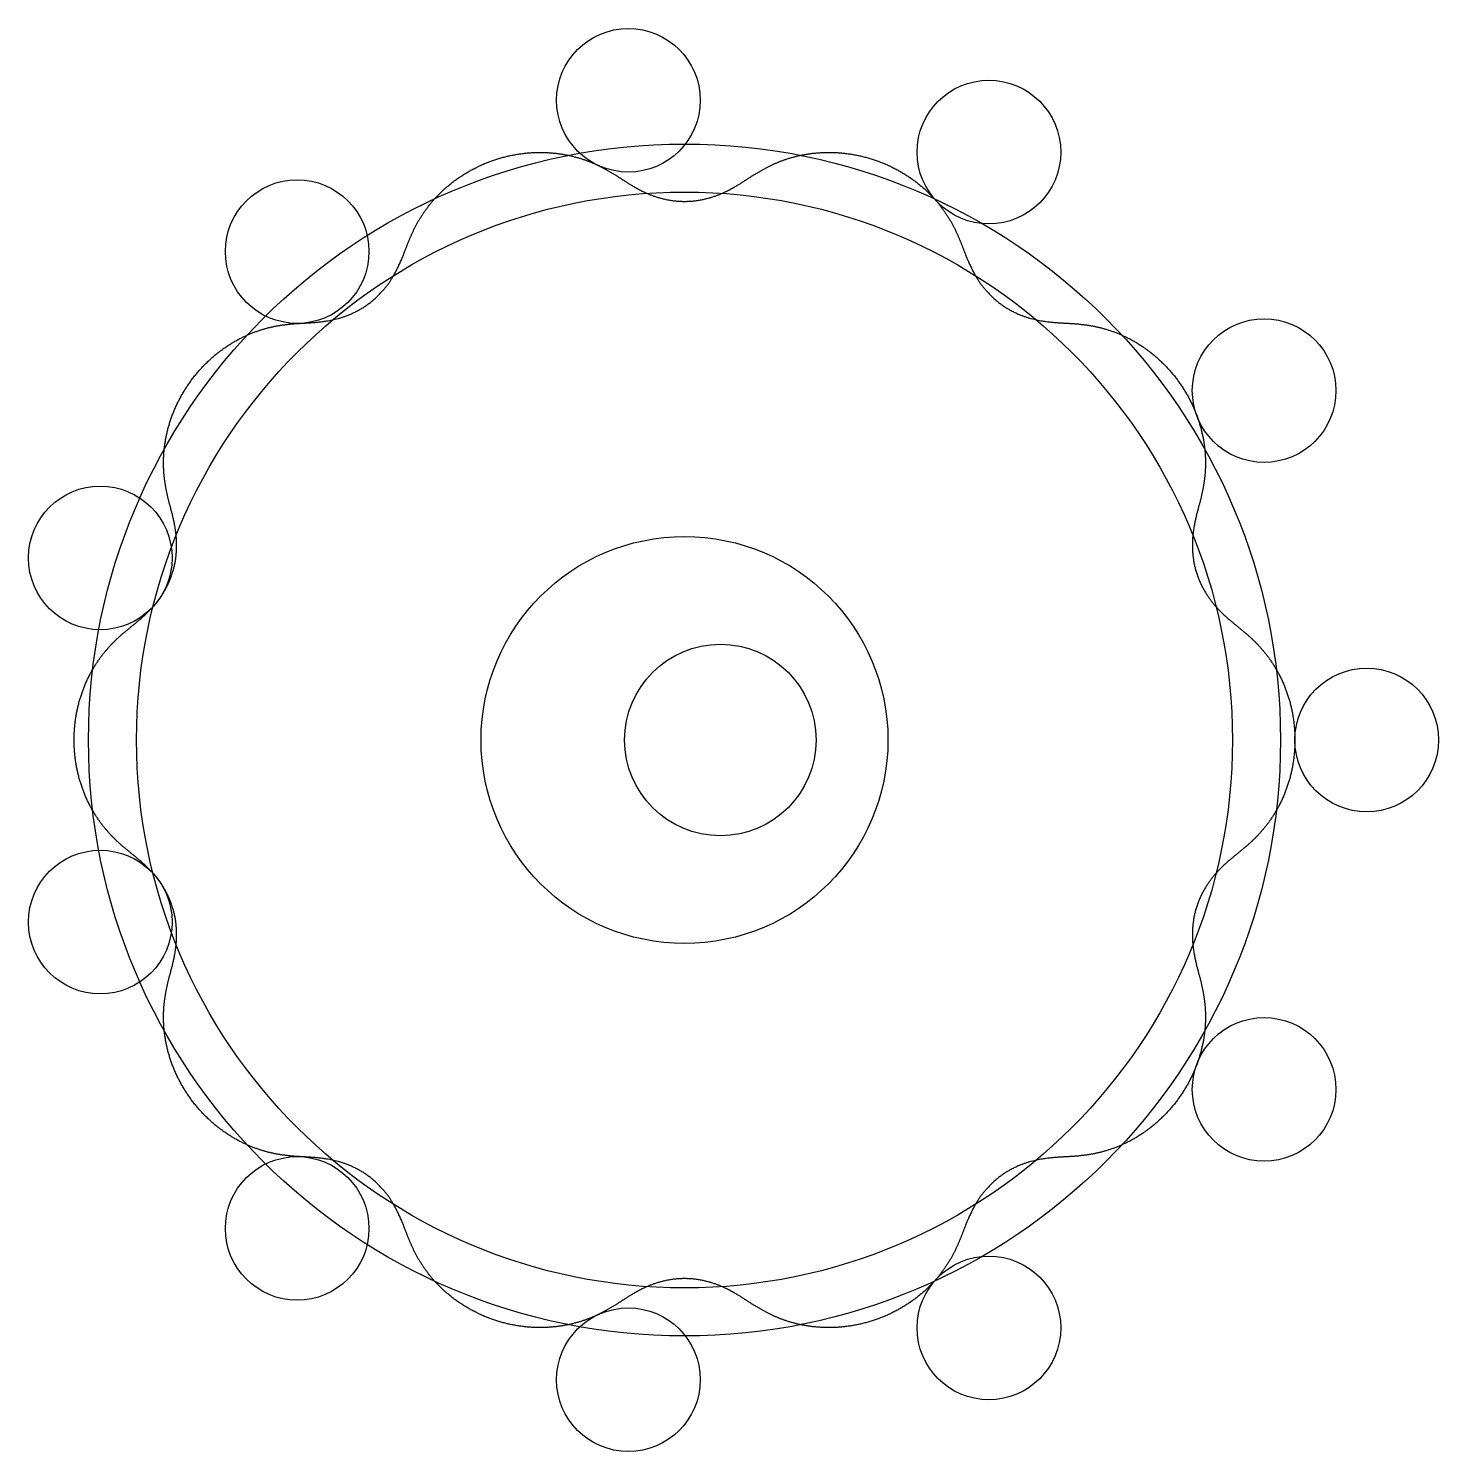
# Model space of a CAD drawing. Extents: x -28.9 to 30, y -29.7 to 29.7.
import ezdxf

# ---------------------------------------------------------------- set-up
doc = ezdxf.new("R2010")
doc.units = 0
for name, color, linetype in [('cam', 7, 'Continuous'), ('pressure', 7, 'Continuous'), ('roller', 7, 'Continuous')]:
    doc.layers.add(name, color=color, linetype=linetype)

msp = doc.modelspace()

# ---------------------------------------------------------------- linework, layer by layer
at = {"layer": 'cam'}
msp.add_circle((-1.5, 0), 8.5, dxfattribs=at)
msp.add_open_spline([(24, 0), (23.999, 0.091), (23.997, 0.183), (23.994, 0.274), (23.989, 0.365), (23.983, 0.456), (23.975, 0.547), (23.966, 0.638), (23.956, 0.728), (23.945, 0.818), (23.932, 0.907), (23.918, 0.996), (23.902, 1.084), (23.886, 1.172), (23.868, 1.26), (23.848, 1.346), (23.828, 1.432), (23.807, 1.517), (23.784, 1.602), (23.76, 1.686), (23.735, 1.769), (23.709, 1.851), (23.682, 1.932), (23.654, 2.012), (23.626, 2.091), (23.596, 2.17), (23.565, 2.247), (23.533, 2.323), (23.501, 2.399), (23.468, 2.473), (23.433, 2.546), (23.399, 2.618), (23.363, 2.689), (23.327, 2.758), (23.29, 2.827), (23.253, 2.894), (23.215, 2.96), (23.177, 3.025), (23.138, 3.089), (23.099, 3.151), (23.059, 3.212), (23.019, 3.272), (22.979, 3.331), (22.939, 3.389), (22.898, 3.445), (22.857, 3.501), (22.816, 3.555), (22.774, 3.608), (22.733, 3.66), (22.691, 3.71), (22.649, 3.76), (22.608, 3.808), (22.566, 3.856), (22.524, 3.902), (22.482, 3.947), (22.44, 3.992), (22.398, 4.035), (22.357, 4.078), (22.315, 4.119), (22.273, 4.16), (22.231, 4.2), (22.189, 4.24), (22.147, 4.279), (22.105, 4.317), (22.063, 4.355), (22.021, 4.392), (21.979, 4.429), (21.936, 4.466), (21.893, 4.502), (21.85, 4.539), (21.806, 4.575), (21.762, 4.612), (21.717, 4.649), (21.672, 4.686), (21.625, 4.724), (21.578, 4.763), (21.529, 4.803), (21.479, 4.844), (21.428, 4.886), (21.375, 4.93), (21.32, 4.976), (21.264, 5.024), (21.205, 5.075), (21.144, 5.129), (21.081, 5.186), (21.015, 5.247), (20.946, 5.313), (20.875, 5.384), (20.801, 5.461), (20.725, 5.543), (20.646, 5.633), (20.566, 5.729), (20.485, 5.834), (20.403, 5.947), (20.321, 6.068), (20.241, 6.198), (20.163, 6.336), (20.089, 6.481), (20.019, 6.633), (19.955, 6.791), (19.899, 6.953), (19.85, 7.117), (19.808, 7.282), (19.775, 7.446), (19.75, 7.607), (19.732, 7.765), (19.72, 7.917), (19.715, 8.063), (19.715, 8.202), (19.72, 8.335), (19.728, 8.46), (19.739, 8.579), (19.752, 8.691), (19.766, 8.796), (19.782, 8.895), (19.799, 8.989), (19.816, 9.077), (19.834, 9.161), (19.852, 9.24), (19.869, 9.316), (19.887, 9.388), (19.904, 9.457), (19.921, 9.524), (19.938, 9.588), (19.954, 9.651), (19.97, 9.711), (19.985, 9.771), (20.001, 9.829), (20.016, 9.886), (20.03, 9.942), (20.044, 9.998), (20.058, 10.053), (20.072, 10.108), (20.085, 10.163), (20.098, 10.217), (20.111, 10.272), (20.123, 10.327), (20.135, 10.382), (20.146, 10.438), (20.157, 10.494), (20.168, 10.551), (20.178, 10.608), (20.188, 10.665), (20.197, 10.724), (20.206, 10.783), (20.214, 10.842), (20.222, 10.903), (20.229, 10.964), (20.236, 11.026), (20.242, 11.089), (20.247, 11.153), (20.252, 11.218), (20.256, 11.283), (20.259, 11.349), (20.261, 11.416), (20.263, 11.484), (20.263, 11.553), (20.263, 11.623), (20.262, 11.693), (20.26, 11.765), (20.257, 11.837), (20.253, 11.91), (20.248, 11.983), (20.242, 12.058), (20.235, 12.133), (20.227, 12.208), (20.217, 12.285), (20.207, 12.362), (20.195, 12.439), (20.182, 12.517), (20.168, 12.596), (20.153, 12.675), (20.136, 12.755), (20.118, 12.835), (20.099, 12.915), (20.078, 12.996), (20.056, 13.076), (20.033, 13.158), (20.009, 13.239), (19.983, 13.321), (19.955, 13.402), (19.927, 13.484), (19.897, 13.566), (19.865, 13.647), (19.833, 13.729), (19.799, 13.81), (19.763, 13.892), (19.726, 13.973), (19.688, 14.054), (19.649, 14.134), (19.608, 14.215), (19.566, 14.294), (19.522, 14.374), (19.478, 14.453), (19.432, 14.531), (19.384, 14.609), (19.336, 14.686), (19.286, 14.763), (19.235, 14.839), (19.183, 14.914), (19.13, 14.989), (19.076, 15.062), (19.02, 15.135), (18.964, 15.207), (18.906, 15.278), (18.848, 15.348), (18.788, 15.417), (18.728, 15.485), (18.667, 15.552), (18.605, 15.618), (18.542, 15.682), (18.478, 15.746), (18.413, 15.808), (18.348, 15.87), (18.283, 15.93), (18.216, 15.989), (18.149, 16.046), (18.082, 16.102), (18.014, 16.158), (17.945, 16.211), (17.876, 16.264), (17.807, 16.315), (17.738, 16.365), (17.668, 16.413), (17.598, 16.46), (17.528, 16.506), (17.457, 16.551), (17.387, 16.594), (17.316, 16.636), (17.246, 16.676), (17.175, 16.715), (17.105, 16.753), (17.035, 16.789), (16.964, 16.824), (16.894, 16.858), (16.825, 16.891), (16.755, 16.922), (16.686, 16.952), (16.617, 16.981), (16.549, 17.008), (16.481, 17.035), (16.413, 17.06), (16.346, 17.084), (16.279, 17.106), (16.213, 17.128), (16.147, 17.149), (16.082, 17.168), (16.018, 17.187), (15.954, 17.204), (15.89, 17.221), (15.827, 17.236), (15.765, 17.251), (15.703, 17.265), (15.642, 17.278), (15.582, 17.29), (15.522, 17.301), (15.462, 17.312), (15.404, 17.321), (15.345, 17.331), (15.287, 17.339), (15.23, 17.347), (15.173, 17.354), (15.116, 17.361), (15.06, 17.367), (15.003, 17.373), (14.947, 17.379), (14.891, 17.384), (14.835, 17.388), (14.779, 17.393), (14.723, 17.397), (14.666, 17.401), (14.609, 17.404), (14.551, 17.408), (14.492, 17.411), (14.432, 17.415), (14.371, 17.418), (14.308, 17.422), (14.244, 17.425), (14.177, 17.429), (14.109, 17.434), (14.037, 17.439), (13.963, 17.445), (13.886, 17.451), (13.805, 17.459), (13.72, 17.468), (13.63, 17.479), (13.536, 17.492), (13.437, 17.507), (13.332, 17.526), (13.222, 17.548), (13.106, 17.574), (12.984, 17.605), (12.857, 17.642), (12.724, 17.685), (12.587, 17.735), (12.446, 17.793), (12.301, 17.859), (12.156, 17.933), (12.01, 18.015), (11.866, 18.105), (11.725, 18.203), (11.589, 18.307), (11.459, 18.416), (11.335, 18.529), (11.22, 18.645), (11.113, 18.761), (11.014, 18.878), (10.924, 18.993), (10.842, 19.106), (10.768, 19.216), (10.701, 19.322), (10.64, 19.424), (10.585, 19.522), (10.535, 19.616), (10.489, 19.706), (10.448, 19.791), (10.41, 19.873), (10.375, 19.951), (10.343, 20.026), (10.312, 20.097), (10.284, 20.166), (10.257, 20.232), (10.232, 20.296), (10.207, 20.358), (10.184, 20.418), (10.161, 20.476), (10.139, 20.533), (10.117, 20.589), (10.096, 20.644), (10.075, 20.698), (10.053, 20.752), (10.032, 20.805), (10.011, 20.857), (9.989, 20.909), (9.968, 20.961), (9.946, 21.013), (9.923, 21.064), (9.9, 21.116), (9.877, 21.168), (9.853, 21.22), (9.828, 21.272), (9.803, 21.324), (9.777, 21.376), (9.75, 21.429), (9.723, 21.482), (9.694, 21.535), (9.665, 21.589), (9.635, 21.642), (9.604, 21.696), (9.571, 21.751), (9.538, 21.806), (9.504, 21.861), (9.469, 21.916), (9.432, 21.971), (9.395, 22.027), (9.356, 22.083), (9.316, 22.139), (9.275, 22.195), (9.233, 22.252), (9.189, 22.308), (9.144, 22.365), (9.098, 22.421), (9.051, 22.478), (9.002, 22.534), (8.953, 22.591), (8.901, 22.647), (8.849, 22.704), (8.795, 22.76), (8.74, 22.816), (8.684, 22.871), (8.626, 22.926), (8.567, 22.981), (8.507, 23.036), (8.445, 23.09), (8.383, 23.144), (8.319, 23.197), (8.253, 23.25), (8.187, 23.302), (8.119, 23.353), (8.05, 23.404), (7.98, 23.454), (7.909, 23.503), (7.837, 23.551), (7.763, 23.599), (7.689, 23.646), (7.613, 23.692), (7.537, 23.737), (7.459, 23.781), (7.381, 23.824), (7.302, 23.866), (7.222, 23.907), (7.14, 23.947), (7.059, 23.985), (6.976, 24.023), (6.893, 24.059), (6.809, 24.095), (6.724, 24.129), (6.639, 24.161), (6.553, 24.193), (6.467, 24.223), (6.38, 24.252), (6.293, 24.28), (6.205, 24.306), (6.117, 24.331), (6.029, 24.354), (5.941, 24.377), (5.852, 24.398), (5.763, 24.417), (5.674, 24.435), (5.585, 24.452), (5.496, 24.467), (5.407, 24.481), (5.318, 24.494), (5.23, 24.505), (5.141, 24.515), (5.053, 24.524), (4.965, 24.531), (4.877, 24.537), (4.79, 24.542), (4.703, 24.545), (4.616, 24.547), (4.53, 24.547), (4.445, 24.547), (4.36, 24.545), (4.275, 24.542), (4.191, 24.538), (4.108, 24.533), (4.026, 24.526), (3.944, 24.518), (3.864, 24.51), (3.784, 24.5), (3.705, 24.489), (3.626, 24.477), (3.549, 24.464), (3.472, 24.451), (3.397, 24.436), (3.322, 24.42), (3.249, 24.404), (3.176, 24.387), (3.105, 24.369), (3.034, 24.35), (2.965, 24.331), (2.896, 24.311), (2.829, 24.29), (2.762, 24.268), (2.697, 24.246), (2.633, 24.224), (2.57, 24.201), (2.508, 24.177), (2.447, 24.154), (2.387, 24.129), (2.328, 24.104), (2.27, 24.079), (2.213, 24.054), (2.157, 24.028), (2.102, 24.002), (2.047, 23.976), (1.994, 23.949), (1.941, 23.922), (1.89, 23.895), (1.838, 23.868), (1.788, 23.84), (1.738, 23.812), (1.689, 23.784), (1.64, 23.756), (1.591, 23.727), (1.543, 23.698), (1.495, 23.669), (1.447, 23.64), (1.399, 23.61), (1.351, 23.579), (1.302, 23.549), (1.253, 23.517), (1.204, 23.486), (1.153, 23.453), (1.102, 23.42), (1.049, 23.386), (0.994, 23.351), (0.938, 23.316), (0.88, 23.279), (0.82, 23.241), (0.756, 23.202), (0.69, 23.162), (0.62, 23.121), (0.546, 23.078), (0.467, 23.034), (0.383, 22.989), (0.294, 22.944), (0.198, 22.897), (0.096, 22.85), (-0.013, 22.803), (-0.13, 22.757), (-0.255, 22.712), (-0.388, 22.669), (-0.528, 22.628), (-0.676, 22.592), (-0.832, 22.56), (-0.993, 22.535), (-1.159, 22.516), (-1.329, 22.504), (-1.5, 22.5), (-1.671, 22.504), (-1.841, 22.516), (-2.007, 22.535), (-2.168, 22.56), (-2.324, 22.592), (-2.472, 22.628), (-2.612, 22.669), (-2.745, 22.712), (-2.87, 22.757), (-2.987, 22.803), (-3.096, 22.85), (-3.198, 22.897), (-3.294, 22.944), (-3.383, 22.989), (-3.467, 23.034), (-3.546, 23.078), (-3.62, 23.121), (-3.69, 23.162), (-3.756, 23.202), (-3.82, 23.241), (-3.88, 23.279), (-3.938, 23.316), (-3.994, 23.351), (-4.049, 23.386), (-4.102, 23.42), (-4.153, 23.453), (-4.204, 23.486), (-4.253, 23.517), (-4.302, 23.549), (-4.351, 23.579), (-4.399, 23.61), (-4.447, 23.64), (-4.495, 23.669), (-4.543, 23.698), (-4.591, 23.727), (-4.64, 23.756), (-4.689, 23.784), (-4.738, 23.812), (-4.788, 23.84), (-4.838, 23.868), (-4.89, 23.895), (-4.941, 23.922), (-4.994, 23.949), (-5.047, 23.976), (-5.102, 24.002), (-5.157, 24.028), (-5.213, 24.054), (-5.27, 24.079), (-5.328, 24.104), (-5.387, 24.129), (-5.447, 24.154), (-5.508, 24.177), (-5.57, 24.201), (-5.633, 24.224), (-5.697, 24.246), (-5.762, 24.268), (-5.829, 24.29), (-5.896, 24.311), (-5.965, 24.331), (-6.034, 24.35), (-6.105, 24.369), (-6.176, 24.387), (-6.249, 24.404), (-6.322, 24.42), (-6.397, 24.436), (-6.472, 24.451), (-6.549, 24.464), (-6.626, 24.477), (-6.705, 24.489), (-6.784, 24.5), (-6.864, 24.51), (-6.944, 24.518), (-7.026, 24.526), (-7.108, 24.533), (-7.191, 24.538), (-7.275, 24.542), (-7.36, 24.545), (-7.445, 24.547), (-7.53, 24.547), (-7.616, 24.547), (-7.703, 24.545), (-7.79, 24.542), (-7.877, 24.537), (-7.965, 24.531), (-8.053, 24.524), (-8.141, 24.515), (-8.23, 24.505), (-8.318, 24.494), (-8.407, 24.481), (-8.496, 24.467), (-8.585, 24.452), (-8.674, 24.435), (-8.763, 24.417), (-8.852, 24.398), (-8.941, 24.377), (-9.029, 24.354), (-9.117, 24.331), (-9.205, 24.306), (-9.293, 24.28), (-9.38, 24.252), (-9.467, 24.223), (-9.553, 24.193), (-9.639, 24.161), (-9.724, 24.129), (-9.809, 24.095), (-9.893, 24.059), (-9.976, 24.023), (-10.059, 23.985), (-10.14, 23.947), (-10.222, 23.907), (-10.302, 23.866), (-10.381, 23.824), (-10.459, 23.781), (-10.537, 23.737), (-10.613, 23.692), (-10.689, 23.646), (-10.763, 23.599), (-10.837, 23.551), (-10.909, 23.503), (-10.98, 23.454), (-11.05, 23.404), (-11.119, 23.353), (-11.187, 23.302), (-11.253, 23.25), (-11.319, 23.197), (-11.383, 23.144), (-11.445, 23.09), (-11.507, 23.036), (-11.567, 22.981), (-11.626, 22.926), (-11.684, 22.871), (-11.74, 22.816), (-11.795, 22.76), (-11.849, 22.704), (-11.901, 22.647), (-11.953, 22.591), (-12.002, 22.534), (-12.051, 22.478), (-12.098, 22.421), (-12.144, 22.365), (-12.189, 22.308), (-12.233, 22.252), (-12.275, 22.195), (-12.316, 22.139), (-12.356, 22.083), (-12.395, 22.027), (-12.432, 21.971), (-12.469, 21.916), (-12.504, 21.861), (-12.538, 21.806), (-12.571, 21.751), (-12.604, 21.696), (-12.635, 21.642), (-12.665, 21.589), (-12.694, 21.535), (-12.723, 21.482), (-12.75, 21.429), (-12.777, 21.376), (-12.803, 21.324), (-12.828, 21.272), (-12.853, 21.22), (-12.877, 21.168), (-12.9, 21.116), (-12.923, 21.064), (-12.946, 21.013), (-12.968, 20.961), (-12.989, 20.909), (-13.011, 20.857), (-13.032, 20.805), (-13.053, 20.752), (-13.075, 20.698), (-13.096, 20.644), (-13.117, 20.589), (-13.139, 20.533), (-13.161, 20.476), (-13.184, 20.418), (-13.207, 20.358), (-13.232, 20.296), (-13.257, 20.232), (-13.284, 20.166), (-13.312, 20.097), (-13.343, 20.026), (-13.375, 19.951), (-13.41, 19.873), (-13.448, 19.791), (-13.489, 19.706), (-13.535, 19.616), (-13.585, 19.522), (-13.64, 19.424), (-13.701, 19.322), (-13.768, 19.216), (-13.842, 19.106), (-13.924, 18.993), (-14.014, 18.878), (-14.113, 18.761), (-14.22, 18.645), (-14.335, 18.529), (-14.459, 18.416), (-14.589, 18.307), (-14.725, 18.203), (-14.866, 18.105), (-15.01, 18.015), (-15.156, 17.933), (-15.301, 17.859), (-15.446, 17.793), (-15.587, 17.735), (-15.724, 17.685), (-15.857, 17.642), (-15.984, 17.605), (-16.106, 17.574), (-16.222, 17.548), (-16.332, 17.526), (-16.437, 17.507), (-16.536, 17.492), (-16.63, 17.479), (-16.72, 17.468), (-16.805, 17.459), (-16.886, 17.451), (-16.963, 17.445), (-17.037, 17.439), (-17.109, 17.434), (-17.177, 17.429), (-17.244, 17.425), (-17.308, 17.422), (-17.371, 17.418), (-17.432, 17.415), (-17.492, 17.411), (-17.551, 17.408), (-17.609, 17.404), (-17.666, 17.401), (-17.723, 17.397), (-17.779, 17.393), (-17.835, 17.388), (-17.891, 17.384), (-17.947, 17.379), (-18.003, 17.373), (-18.06, 17.367), (-18.116, 17.361), (-18.173, 17.354), (-18.23, 17.347), (-18.287, 17.339), (-18.345, 17.331), (-18.404, 17.321), (-18.462, 17.312), (-18.522, 17.301), (-18.582, 17.29), (-18.642, 17.278), (-18.703, 17.265), (-18.765, 17.251), (-18.827, 17.236), (-18.89, 17.221), (-18.954, 17.204), (-19.018, 17.187), (-19.082, 17.168), (-19.147, 17.149), (-19.213, 17.128), (-19.279, 17.106), (-19.346, 17.084), (-19.413, 17.06), (-19.481, 17.035), (-19.549, 17.008), (-19.617, 16.981), (-19.686, 16.952), (-19.755, 16.922), (-19.825, 16.891), (-19.894, 16.858), (-19.964, 16.824), (-20.035, 16.789), (-20.105, 16.753), (-20.175, 16.715), (-20.246, 16.676), (-20.316, 16.636), (-20.387, 16.594), (-20.457, 16.551), (-20.528, 16.506), (-20.598, 16.46), (-20.668, 16.413), (-20.738, 16.365), (-20.807, 16.315), (-20.876, 16.264), (-20.945, 16.211), (-21.014, 16.158), (-21.082, 16.102), (-21.149, 16.046), (-21.216, 15.989), (-21.283, 15.93), (-21.348, 15.87), (-21.413, 15.808), (-21.478, 15.746), (-21.542, 15.682), (-21.605, 15.618), (-21.667, 15.552), (-21.728, 15.485), (-21.788, 15.417), (-21.848, 15.348), (-21.906, 15.278), (-21.964, 15.207), (-22.02, 15.135), (-22.076, 15.062), (-22.13, 14.989), (-22.183, 14.914), (-22.235, 14.839), (-22.286, 14.763), (-22.336, 14.686), (-22.384, 14.609), (-22.432, 14.531), (-22.478, 14.453), (-22.522, 14.374), (-22.566, 14.294), (-22.608, 14.215), (-22.649, 14.134), (-22.688, 14.054), (-22.726, 13.973), (-22.763, 13.892), (-22.799, 13.81), (-22.833, 13.729), (-22.865, 13.647), (-22.897, 13.566), (-22.927, 13.484), (-22.955, 13.402), (-22.983, 13.321), (-23.009, 13.239), (-23.033, 13.158), (-23.056, 13.076), (-23.078, 12.996), (-23.099, 12.915), (-23.118, 12.835), (-23.136, 12.755), (-23.153, 12.675), (-23.168, 12.596), (-23.182, 12.517), (-23.195, 12.439), (-23.207, 12.362), (-23.217, 12.285), (-23.227, 12.208), (-23.235, 12.133), (-23.242, 12.058), (-23.248, 11.983), (-23.253, 11.91), (-23.257, 11.837), (-23.26, 11.765), (-23.262, 11.693), (-23.263, 11.623), (-23.263, 11.553), (-23.263, 11.484), (-23.261, 11.416), (-23.259, 11.349), (-23.256, 11.283), (-23.252, 11.218), (-23.247, 11.153), (-23.242, 11.089), (-23.236, 11.026), (-23.229, 10.964), (-23.222, 10.903), (-23.214, 10.842), (-23.206, 10.783), (-23.197, 10.724), (-23.188, 10.665), (-23.178, 10.608), (-23.168, 10.551), (-23.157, 10.494), (-23.146, 10.438), (-23.135, 10.382), (-23.123, 10.327), (-23.111, 10.272), (-23.098, 10.217), (-23.085, 10.163), (-23.072, 10.108), (-23.058, 10.053), (-23.044, 9.998), (-23.03, 9.942), (-23.016, 9.886), (-23.001, 9.829), (-22.985, 9.771), (-22.97, 9.711), (-22.954, 9.651), (-22.938, 9.588), (-22.921, 9.524), (-22.904, 9.457), (-22.887, 9.388), (-22.869, 9.316), (-22.852, 9.24), (-22.834, 9.161), (-22.816, 9.077), (-22.799, 8.989), (-22.782, 8.895), (-22.766, 8.796), (-22.752, 8.691), (-22.739, 8.579), (-22.728, 8.46), (-22.72, 8.335), (-22.715, 8.202), (-22.715, 8.063), (-22.72, 7.917), (-22.732, 7.765), (-22.75, 7.607), (-22.775, 7.446), (-22.808, 7.282), (-22.85, 7.117), (-22.899, 6.953), (-22.955, 6.791), (-23.019, 6.633), (-23.089, 6.481), (-23.163, 6.336), (-23.241, 6.198), (-23.321, 6.068), (-23.403, 5.947), (-23.485, 5.834), (-23.566, 5.729), (-23.646, 5.633), (-23.725, 5.543), (-23.801, 5.461), (-23.875, 5.384), (-23.946, 5.313), (-24.015, 5.247), (-24.081, 5.186), (-24.144, 5.129), (-24.205, 5.075), (-24.264, 5.024), (-24.32, 4.976), (-24.375, 4.93), (-24.428, 4.886), (-24.479, 4.844), (-24.529, 4.803), (-24.578, 4.763), (-24.625, 4.724), (-24.672, 4.686), (-24.717, 4.649), (-24.762, 4.612), (-24.806, 4.575), (-24.85, 4.539), (-24.893, 4.502), (-24.936, 4.466), (-24.979, 4.429), (-25.021, 4.392), (-25.063, 4.355), (-25.105, 4.317), (-25.147, 4.279), (-25.189, 4.24), (-25.231, 4.2), (-25.273, 4.16), (-25.315, 4.119), (-25.357, 4.078), (-25.398, 4.035), (-25.44, 3.992), (-25.482, 3.947), (-25.524, 3.902), (-25.566, 3.856), (-25.608, 3.808), (-25.649, 3.76), (-25.691, 3.71), (-25.733, 3.66), (-25.774, 3.608), (-25.816, 3.555), (-25.857, 3.501), (-25.898, 3.445), (-25.939, 3.389), (-25.979, 3.331), (-26.019, 3.272), (-26.059, 3.212), (-26.099, 3.151), (-26.138, 3.089), (-26.177, 3.025), (-26.215, 2.96), (-26.253, 2.894), (-26.29, 2.827), (-26.327, 2.758), (-26.363, 2.689), (-26.399, 2.618), (-26.433, 2.546), (-26.468, 2.473), (-26.501, 2.399), (-26.533, 2.323), (-26.565, 2.247), (-26.596, 2.17), (-26.626, 2.091), (-26.654, 2.012), (-26.682, 1.932), (-26.709, 1.851), (-26.735, 1.769), (-26.76, 1.686), (-26.784, 1.602), (-26.807, 1.517), (-26.828, 1.432), (-26.848, 1.346), (-26.868, 1.26), (-26.886, 1.172), (-26.902, 1.084), (-26.918, 0.996), (-26.932, 0.907), (-26.945, 0.818), (-26.956, 0.728), (-26.966, 0.638), (-26.975, 0.547), (-26.983, 0.456), (-26.989, 0.365), (-26.994, 0.274), (-26.997, 0.183), (-26.999, 0.091), (-27, 0), (-26.999, -0.091), (-26.997, -0.183), (-26.994, -0.274), (-26.989, -0.365), (-26.983, -0.456), (-26.975, -0.547), (-26.966, -0.638), (-26.956, -0.728), (-26.945, -0.818), (-26.932, -0.907), (-26.918, -0.996), (-26.902, -1.084), (-26.886, -1.172), (-26.868, -1.26), (-26.848, -1.346), (-26.828, -1.432), (-26.807, -1.517), (-26.784, -1.602), (-26.76, -1.686), (-26.735, -1.769), (-26.709, -1.851), (-26.682, -1.932), (-26.654, -2.012), (-26.626, -2.091), (-26.596, -2.17), (-26.565, -2.247), (-26.533, -2.323), (-26.501, -2.399), (-26.468, -2.473), (-26.433, -2.546), (-26.399, -2.618), (-26.363, -2.689), (-26.327, -2.758), (-26.29, -2.827), (-26.253, -2.894), (-26.215, -2.96), (-26.177, -3.025), (-26.138, -3.089), (-26.099, -3.151), (-26.059, -3.212), (-26.019, -3.272), (-25.979, -3.331), (-25.939, -3.389), (-25.898, -3.445), (-25.857, -3.501), (-25.816, -3.555), (-25.774, -3.608), (-25.733, -3.66), (-25.691, -3.71), (-25.649, -3.76), (-25.608, -3.808), (-25.566, -3.856), (-25.524, -3.902), (-25.482, -3.947), (-25.44, -3.992), (-25.398, -4.035), (-25.357, -4.078), (-25.315, -4.119), (-25.273, -4.16), (-25.231, -4.2), (-25.189, -4.24), (-25.147, -4.279), (-25.105, -4.317), (-25.063, -4.355), (-25.021, -4.392), (-24.979, -4.429), (-24.936, -4.466), (-24.893, -4.502), (-24.85, -4.539), (-24.806, -4.575), (-24.762, -4.612), (-24.717, -4.649), (-24.672, -4.686), (-24.625, -4.724), (-24.578, -4.763), (-24.529, -4.803), (-24.479, -4.844), (-24.428, -4.886), (-24.375, -4.93), (-24.32, -4.976), (-24.264, -5.024), (-24.205, -5.075), (-24.144, -5.129), (-24.081, -5.186), (-24.015, -5.247), (-23.946, -5.313), (-23.875, -5.384), (-23.801, -5.461), (-23.725, -5.543), (-23.646, -5.633), (-23.566, -5.729), (-23.485, -5.834), (-23.403, -5.947), (-23.321, -6.068), (-23.241, -6.198), (-23.163, -6.336), (-23.089, -6.481), (-23.019, -6.633), (-22.955, -6.791), (-22.899, -6.953), (-22.85, -7.117), (-22.808, -7.282), (-22.775, -7.446), (-22.75, -7.607), (-22.732, -7.765), (-22.72, -7.917), (-22.715, -8.063), (-22.715, -8.202), (-22.72, -8.335), (-22.728, -8.46), (-22.739, -8.579), (-22.752, -8.691), (-22.766, -8.796), (-22.782, -8.895), (-22.799, -8.989), (-22.816, -9.077), (-22.834, -9.161), (-22.852, -9.24), (-22.869, -9.316), (-22.887, -9.388), (-22.904, -9.457), (-22.921, -9.524), (-22.938, -9.588), (-22.954, -9.651), (-22.97, -9.711), (-22.985, -9.771), (-23.001, -9.829), (-23.016, -9.886), (-23.03, -9.942), (-23.044, -9.998), (-23.058, -10.053), (-23.072, -10.108), (-23.085, -10.163), (-23.098, -10.217), (-23.111, -10.272), (-23.123, -10.327), (-23.135, -10.382), (-23.146, -10.438), (-23.157, -10.494), (-23.168, -10.551), (-23.178, -10.608), (-23.188, -10.665), (-23.197, -10.724), (-23.206, -10.783), (-23.214, -10.842), (-23.222, -10.903), (-23.229, -10.964), (-23.236, -11.026), (-23.242, -11.089), (-23.247, -11.153), (-23.252, -11.218), (-23.256, -11.283), (-23.259, -11.349), (-23.261, -11.416), (-23.263, -11.484), (-23.263, -11.553), (-23.263, -11.623), (-23.262, -11.693), (-23.26, -11.765), (-23.257, -11.837), (-23.253, -11.91), (-23.248, -11.983), (-23.242, -12.058), (-23.235, -12.133), (-23.227, -12.208), (-23.217, -12.285), (-23.207, -12.362), (-23.195, -12.439), (-23.182, -12.517), (-23.168, -12.596), (-23.153, -12.675), (-23.136, -12.755), (-23.118, -12.835), (-23.099, -12.915), (-23.078, -12.996), (-23.056, -13.076), (-23.033, -13.158), (-23.009, -13.239), (-22.983, -13.321), (-22.955, -13.402), (-22.927, -13.484), (-22.897, -13.566), (-22.865, -13.647), (-22.833, -13.729), (-22.799, -13.81), (-22.763, -13.892), (-22.726, -13.973), (-22.688, -14.054), (-22.649, -14.134), (-22.608, -14.215), (-22.566, -14.294), (-22.522, -14.374), (-22.478, -14.453), (-22.432, -14.531), (-22.384, -14.609), (-22.336, -14.686), (-22.286, -14.763), (-22.235, -14.839), (-22.183, -14.914), (-22.13, -14.989), (-22.076, -15.062), (-22.02, -15.135), (-21.964, -15.207), (-21.906, -15.278), (-21.848, -15.348), (-21.788, -15.417), (-21.728, -15.485), (-21.667, -15.552), (-21.605, -15.618), (-21.542, -15.682), (-21.478, -15.746), (-21.413, -15.808), (-21.348, -15.87), (-21.283, -15.93), (-21.216, -15.989), (-21.149, -16.046), (-21.082, -16.102), (-21.014, -16.158), (-20.945, -16.211), (-20.876, -16.264), (-20.807, -16.315), (-20.738, -16.365), (-20.668, -16.413), (-20.598, -16.46), (-20.528, -16.506), (-20.457, -16.551), (-20.387, -16.594), (-20.316, -16.636), (-20.246, -16.676), (-20.175, -16.715), (-20.105, -16.753), (-20.035, -16.789), (-19.964, -16.824), (-19.894, -16.858), (-19.825, -16.891), (-19.755, -16.922), (-19.686, -16.952), (-19.617, -16.981), (-19.549, -17.008), (-19.481, -17.035), (-19.413, -17.06), (-19.346, -17.084), (-19.279, -17.106), (-19.213, -17.128), (-19.147, -17.149), (-19.082, -17.168), (-19.018, -17.187), (-18.954, -17.204), (-18.89, -17.221), (-18.827, -17.236), (-18.765, -17.251), (-18.703, -17.265), (-18.642, -17.278), (-18.582, -17.29), (-18.522, -17.301), (-18.462, -17.312), (-18.404, -17.321), (-18.345, -17.331), (-18.287, -17.339), (-18.23, -17.347), (-18.173, -17.354), (-18.116, -17.361), (-18.06, -17.367), (-18.003, -17.373), (-17.947, -17.379), (-17.891, -17.384), (-17.835, -17.388), (-17.779, -17.393), (-17.723, -17.397), (-17.666, -17.401), (-17.609, -17.404), (-17.551, -17.408), (-17.492, -17.411), (-17.432, -17.415), (-17.371, -17.418), (-17.308, -17.422), (-17.244, -17.425), (-17.177, -17.429), (-17.109, -17.434), (-17.037, -17.439), (-16.963, -17.445), (-16.886, -17.451), (-16.805, -17.459), (-16.72, -17.468), (-16.63, -17.479), (-16.536, -17.492), (-16.437, -17.507), (-16.332, -17.526), (-16.222, -17.548), (-16.106, -17.574), (-15.984, -17.605), (-15.857, -17.642), (-15.724, -17.685), (-15.587, -17.735), (-15.446, -17.793), (-15.301, -17.859), (-15.156, -17.933), (-15.01, -18.015), (-14.866, -18.105), (-14.725, -18.203), (-14.589, -18.307), (-14.459, -18.416), (-14.335, -18.529), (-14.22, -18.645), (-14.113, -18.761), (-14.014, -18.878), (-13.924, -18.993), (-13.842, -19.106), (-13.768, -19.216), (-13.701, -19.322), (-13.64, -19.424), (-13.585, -19.522), (-13.535, -19.616), (-13.489, -19.706), (-13.448, -19.791), (-13.41, -19.873), (-13.375, -19.951), (-13.343, -20.026), (-13.312, -20.097), (-13.284, -20.166), (-13.257, -20.232), (-13.232, -20.296), (-13.207, -20.358), (-13.184, -20.418), (-13.161, -20.476), (-13.139, -20.533), (-13.117, -20.589), (-13.096, -20.644), (-13.075, -20.698), (-13.053, -20.752), (-13.032, -20.805), (-13.011, -20.857), (-12.989, -20.909), (-12.968, -20.961), (-12.946, -21.013), (-12.923, -21.064), (-12.9, -21.116), (-12.877, -21.168), (-12.853, -21.22), (-12.828, -21.272), (-12.803, -21.324), (-12.777, -21.376), (-12.75, -21.429), (-12.723, -21.482), (-12.694, -21.535), (-12.665, -21.589), (-12.635, -21.642), (-12.604, -21.696), (-12.571, -21.751), (-12.538, -21.806), (-12.504, -21.861), (-12.469, -21.916), (-12.432, -21.971), (-12.395, -22.027), (-12.356, -22.083), (-12.316, -22.139), (-12.275, -22.195), (-12.233, -22.252), (-12.189, -22.308), (-12.144, -22.365), (-12.098, -22.421), (-12.051, -22.478), (-12.002, -22.534), (-11.953, -22.591), (-11.901, -22.647), (-11.849, -22.704), (-11.795, -22.76), (-11.74, -22.816), (-11.684, -22.871), (-11.626, -22.926), (-11.567, -22.981), (-11.507, -23.036), (-11.445, -23.09), (-11.383, -23.144), (-11.319, -23.197), (-11.253, -23.25), (-11.187, -23.302), (-11.119, -23.353), (-11.05, -23.404), (-10.98, -23.454), (-10.909, -23.503), (-10.837, -23.551), (-10.763, -23.599), (-10.689, -23.646), (-10.613, -23.692), (-10.537, -23.737), (-10.459, -23.781), (-10.381, -23.824), (-10.302, -23.866), (-10.222, -23.907), (-10.14, -23.947), (-10.059, -23.985), (-9.976, -24.023), (-9.893, -24.059), (-9.809, -24.095), (-9.724, -24.129), (-9.639, -24.161), (-9.553, -24.193), (-9.467, -24.223), (-9.38, -24.252), (-9.293, -24.28), (-9.205, -24.306), (-9.117, -24.331), (-9.029, -24.354), (-8.941, -24.377), (-8.852, -24.398), (-8.763, -24.417), (-8.674, -24.435), (-8.585, -24.452), (-8.496, -24.467), (-8.407, -24.481), (-8.318, -24.494), (-8.23, -24.505), (-8.141, -24.515), (-8.053, -24.524), (-7.965, -24.531), (-7.877, -24.537), (-7.79, -24.542), (-7.703, -24.545), (-7.616, -24.547), (-7.53, -24.547), (-7.445, -24.547), (-7.36, -24.545), (-7.275, -24.542), (-7.191, -24.538), (-7.108, -24.533), (-7.026, -24.526), (-6.944, -24.518), (-6.864, -24.51), (-6.784, -24.5), (-6.705, -24.489), (-6.626, -24.477), (-6.549, -24.464), (-6.472, -24.451), (-6.397, -24.436), (-6.322, -24.42), (-6.249, -24.404), (-6.176, -24.387), (-6.105, -24.369), (-6.034, -24.35), (-5.965, -24.331), (-5.896, -24.311), (-5.829, -24.29), (-5.762, -24.268), (-5.697, -24.246), (-5.633, -24.224), (-5.57, -24.201), (-5.508, -24.177), (-5.447, -24.154), (-5.387, -24.129), (-5.328, -24.104), (-5.27, -24.079), (-5.213, -24.054), (-5.157, -24.028), (-5.102, -24.002), (-5.047, -23.976), (-4.994, -23.949), (-4.941, -23.922), (-4.89, -23.895), (-4.838, -23.868), (-4.788, -23.84), (-4.738, -23.812), (-4.689, -23.784), (-4.64, -23.756), (-4.591, -23.727), (-4.543, -23.698), (-4.495, -23.669), (-4.447, -23.64), (-4.399, -23.61), (-4.351, -23.579), (-4.302, -23.549), (-4.253, -23.517), (-4.204, -23.486), (-4.153, -23.453), (-4.102, -23.42), (-4.049, -23.386), (-3.994, -23.351), (-3.938, -23.316), (-3.88, -23.279), (-3.82, -23.241), (-3.756, -23.202), (-3.69, -23.162), (-3.62, -23.121), (-3.546, -23.078), (-3.467, -23.034), (-3.383, -22.989), (-3.294, -22.944), (-3.198, -22.897), (-3.096, -22.85), (-2.987, -22.803), (-2.87, -22.757), (-2.745, -22.712), (-2.612, -22.669), (-2.472, -22.628), (-2.324, -22.592), (-2.168, -22.56), (-2.007, -22.535), (-1.841, -22.516), (-1.671, -22.504), (-1.5, -22.5), (-1.329, -22.504), (-1.159, -22.516), (-0.993, -22.535), (-0.832, -22.56), (-0.676, -22.592), (-0.528, -22.628), (-0.388, -22.669), (-0.255, -22.712), (-0.13, -22.757), (-0.013, -22.803), (0.096, -22.85), (0.198, -22.897), (0.294, -22.944), (0.383, -22.989), (0.467, -23.034), (0.546, -23.078), (0.62, -23.121), (0.69, -23.162), (0.756, -23.202), (0.82, -23.241), (0.88, -23.279), (0.938, -23.316), (0.994, -23.351), (1.049, -23.386), (1.102, -23.42), (1.153, -23.453), (1.204, -23.486), (1.253, -23.517), (1.302, -23.549), (1.351, -23.579), (1.399, -23.61), (1.447, -23.64), (1.495, -23.669), (1.543, -23.698), (1.591, -23.727), (1.64, -23.756), (1.689, -23.784), (1.738, -23.812), (1.788, -23.84), (1.838, -23.868), (1.89, -23.895), (1.941, -23.922), (1.994, -23.949), (2.047, -23.976), (2.102, -24.002), (2.157, -24.028), (2.213, -24.054), (2.27, -24.079), (2.328, -24.104), (2.387, -24.129), (2.447, -24.154), (2.508, -24.177), (2.57, -24.201), (2.633, -24.224), (2.697, -24.246), (2.762, -24.268), (2.829, -24.29), (2.896, -24.311), (2.965, -24.331), (3.034, -24.35), (3.105, -24.369), (3.176, -24.387), (3.249, -24.404), (3.322, -24.42), (3.397, -24.436), (3.472, -24.451), (3.549, -24.464), (3.626, -24.477), (3.705, -24.489), (3.784, -24.5), (3.864, -24.51), (3.944, -24.518), (4.026, -24.526), (4.108, -24.533), (4.191, -24.538), (4.275, -24.542), (4.36, -24.545), (4.445, -24.547), (4.53, -24.547), (4.616, -24.547), (4.703, -24.545), (4.79, -24.542), (4.877, -24.537), (4.965, -24.531), (5.053, -24.524), (5.141, -24.515), (5.23, -24.505), (5.318, -24.494), (5.407, -24.481), (5.496, -24.467), (5.585, -24.452), (5.674, -24.435), (5.763, -24.417), (5.852, -24.398), (5.941, -24.377), (6.029, -24.354), (6.117, -24.331), (6.205, -24.306), (6.293, -24.28), (6.38, -24.252), (6.467, -24.223), (6.553, -24.193), (6.639, -24.161), (6.724, -24.129), (6.809, -24.095), (6.893, -24.059), (6.976, -24.023), (7.059, -23.985), (7.14, -23.947), (7.222, -23.907), (7.302, -23.866), (7.381, -23.824), (7.459, -23.781), (7.537, -23.737), (7.613, -23.692), (7.689, -23.646), (7.763, -23.599), (7.837, -23.551), (7.909, -23.503), (7.98, -23.454), (8.05, -23.404), (8.119, -23.353), (8.187, -23.302), (8.253, -23.25), (8.319, -23.197), (8.383, -23.144), (8.445, -23.09), (8.507, -23.036), (8.567, -22.981), (8.626, -22.926), (8.684, -22.871), (8.74, -22.816), (8.795, -22.76), (8.849, -22.704), (8.901, -22.647), (8.953, -22.591), (9.002, -22.534), (9.051, -22.478), (9.098, -22.421), (9.144, -22.365), (9.189, -22.308), (9.233, -22.252), (9.275, -22.195), (9.316, -22.139), (9.356, -22.083), (9.395, -22.027), (9.432, -21.971), (9.469, -21.916), (9.504, -21.861), (9.538, -21.806), (9.571, -21.751), (9.604, -21.696), (9.635, -21.642), (9.665, -21.589), (9.694, -21.535), (9.723, -21.482), (9.75, -21.429), (9.777, -21.376), (9.803, -21.324), (9.828, -21.272), (9.853, -21.22), (9.877, -21.168), (9.9, -21.116), (9.923, -21.064), (9.946, -21.013), (9.968, -20.961), (9.989, -20.909), (10.011, -20.857), (10.032, -20.805), (10.053, -20.752), (10.075, -20.698), (10.096, -20.644), (10.117, -20.589), (10.139, -20.533), (10.161, -20.476), (10.184, -20.418), (10.207, -20.358), (10.232, -20.296), (10.257, -20.232), (10.284, -20.166), (10.312, -20.097), (10.343, -20.026), (10.375, -19.951), (10.41, -19.873), (10.448, -19.791), (10.489, -19.706), (10.535, -19.616), (10.585, -19.522), (10.64, -19.424), (10.701, -19.322), (10.768, -19.216), (10.842, -19.106), (10.924, -18.993), (11.014, -18.878), (11.113, -18.761), (11.22, -18.645), (11.335, -18.529), (11.459, -18.416), (11.589, -18.307), (11.725, -18.203), (11.866, -18.105), (12.01, -18.015), (12.156, -17.933), (12.301, -17.859), (12.446, -17.793), (12.587, -17.735), (12.724, -17.685), (12.857, -17.642), (12.984, -17.605), (13.106, -17.574), (13.222, -17.548), (13.332, -17.526), (13.437, -17.507), (13.536, -17.492), (13.63, -17.479), (13.72, -17.468), (13.805, -17.459), (13.886, -17.451), (13.963, -17.445), (14.037, -17.439), (14.109, -17.434), (14.177, -17.429), (14.244, -17.425), (14.308, -17.422), (14.371, -17.418), (14.432, -17.415), (14.492, -17.411), (14.551, -17.408), (14.609, -17.404), (14.666, -17.401), (14.723, -17.397), (14.779, -17.393), (14.835, -17.388), (14.891, -17.384), (14.947, -17.379), (15.003, -17.373), (15.06, -17.367), (15.116, -17.361), (15.173, -17.354), (15.23, -17.347), (15.287, -17.339), (15.345, -17.331), (15.404, -17.321), (15.462, -17.312), (15.522, -17.301), (15.582, -17.29), (15.642, -17.278), (15.703, -17.265), (15.765, -17.251), (15.827, -17.236), (15.89, -17.221), (15.954, -17.204), (16.018, -17.187), (16.082, -17.168), (16.147, -17.149), (16.213, -17.128), (16.279, -17.106), (16.346, -17.084), (16.413, -17.06), (16.481, -17.035), (16.549, -17.008), (16.617, -16.981), (16.686, -16.952), (16.755, -16.922), (16.825, -16.891), (16.894, -16.858), (16.964, -16.824), (17.035, -16.789), (17.105, -16.753), (17.175, -16.715), (17.246, -16.676), (17.316, -16.636), (17.387, -16.594), (17.457, -16.551), (17.528, -16.506), (17.598, -16.46), (17.668, -16.413), (17.738, -16.365), (17.807, -16.315), (17.876, -16.264), (17.945, -16.211), (18.014, -16.158), (18.082, -16.102), (18.149, -16.046), (18.216, -15.989), (18.283, -15.93), (18.348, -15.87), (18.413, -15.808), (18.478, -15.746), (18.542, -15.682), (18.605, -15.618), (18.667, -15.552), (18.728, -15.485), (18.788, -15.417), (18.848, -15.348), (18.906, -15.278), (18.964, -15.207), (19.02, -15.135), (19.076, -15.062), (19.13, -14.989), (19.183, -14.914), (19.235, -14.839), (19.286, -14.763), (19.336, -14.686), (19.384, -14.609), (19.432, -14.531), (19.478, -14.453), (19.522, -14.374), (19.566, -14.294), (19.608, -14.215), (19.649, -14.134), (19.688, -14.054), (19.726, -13.973), (19.763, -13.892), (19.799, -13.81), (19.833, -13.729), (19.865, -13.647), (19.897, -13.566), (19.927, -13.484), (19.955, -13.402), (19.983, -13.321), (20.009, -13.239), (20.033, -13.158), (20.056, -13.076), (20.078, -12.996), (20.099, -12.915), (20.118, -12.835), (20.136, -12.755), (20.153, -12.675), (20.168, -12.596), (20.182, -12.517), (20.195, -12.439), (20.207, -12.362), (20.217, -12.285), (20.227, -12.208), (20.235, -12.133), (20.242, -12.058), (20.248, -11.983), (20.253, -11.91), (20.257, -11.837), (20.26, -11.765), (20.262, -11.693), (20.263, -11.623), (20.263, -11.553), (20.263, -11.484), (20.261, -11.416), (20.259, -11.349), (20.256, -11.283), (20.252, -11.218), (20.247, -11.153), (20.242, -11.089), (20.236, -11.026), (20.229, -10.964), (20.222, -10.903), (20.214, -10.842), (20.206, -10.783), (20.197, -10.724), (20.188, -10.665), (20.178, -10.608), (20.168, -10.551), (20.157, -10.494), (20.146, -10.438), (20.135, -10.382), (20.123, -10.327), (20.111, -10.272), (20.098, -10.217), (20.085, -10.163), (20.072, -10.108), (20.058, -10.053), (20.044, -9.998), (20.03, -9.942), (20.016, -9.886), (20.001, -9.829), (19.985, -9.771), (19.97, -9.711), (19.954, -9.651), (19.938, -9.588), (19.921, -9.524), (19.904, -9.457), (19.887, -9.388), (19.869, -9.316), (19.852, -9.24), (19.834, -9.161), (19.816, -9.077), (19.799, -8.989), (19.782, -8.895), (19.766, -8.796), (19.752, -8.691), (19.739, -8.579), (19.728, -8.46), (19.72, -8.335), (19.715, -8.202), (19.715, -8.063), (19.72, -7.917), (19.732, -7.765), (19.75, -7.607), (19.775, -7.446), (19.808, -7.282), (19.85, -7.117), (19.899, -6.953), (19.955, -6.791), (20.019, -6.633), (20.089, -6.481), (20.163, -6.336), (20.241, -6.198), (20.321, -6.068), (20.403, -5.947), (20.485, -5.834), (20.566, -5.729), (20.646, -5.633), (20.725, -5.543), (20.801, -5.461), (20.875, -5.384), (20.946, -5.313), (21.015, -5.247), (21.081, -5.186), (21.144, -5.129), (21.205, -5.075), (21.264, -5.024), (21.32, -4.976), (21.375, -4.93), (21.428, -4.886), (21.479, -4.844), (21.529, -4.803), (21.578, -4.763), (21.625, -4.724), (21.672, -4.686), (21.717, -4.649), (21.762, -4.612), (21.806, -4.575), (21.85, -4.539), (21.893, -4.502), (21.936, -4.466), (21.979, -4.429), (22.021, -4.392), (22.063, -4.355), (22.105, -4.317), (22.147, -4.279), (22.189, -4.24), (22.231, -4.2), (22.273, -4.16), (22.315, -4.119), (22.357, -4.078), (22.398, -4.035), (22.44, -3.992), (22.482, -3.947), (22.524, -3.902), (22.566, -3.856), (22.608, -3.808), (22.649, -3.76), (22.691, -3.71), (22.733, -3.66), (22.774, -3.608), (22.816, -3.555), (22.857, -3.501), (22.898, -3.445), (22.939, -3.389), (22.979, -3.331), (23.019, -3.272), (23.059, -3.212), (23.099, -3.151), (23.138, -3.089), (23.177, -3.025), (23.215, -2.96), (23.253, -2.894), (23.29, -2.827), (23.327, -2.758), (23.363, -2.689), (23.399, -2.618), (23.433, -2.546), (23.468, -2.473), (23.501, -2.399), (23.533, -2.323), (23.565, -2.247), (23.596, -2.17), (23.626, -2.091), (23.654, -2.012), (23.682, -1.932), (23.709, -1.851), (23.735, -1.769), (23.76, -1.686), (23.784, -1.602), (23.807, -1.517), (23.828, -1.432), (23.848, -1.346), (23.868, -1.26), (23.886, -1.172), (23.902, -1.084), (23.918, -0.996), (23.932, -0.907), (23.945, -0.818), (23.956, -0.728), (23.966, -0.638), (23.975, -0.547), (23.983, -0.456), (23.989, -0.365), (23.994, -0.274), (23.997, -0.183), (23.999, -0.091), (24, 0)], degree=3, dxfattribs=at)
at = {"layer": 'pressure'}
for radius in [24.898, 22.891]:
    msp.add_circle((-1.5, 0), radius, dxfattribs=at)
at = {"layer": 'roller'}
for centre, radius in [((-3.843, 26.725), 3), ((11.216, 24.56), 3), ((-17.681, 20.405), 3), ((22.714, 14.597), 3), ((-25.906, 7.607), 3), ((0, 0), 4), ((27, 0), 3), ((-25.906, -7.607), 3), ((22.714, -14.597), 3), ((-17.681, -20.405), 3), ((11.216, -24.56), 3), ((-3.843, -26.725), 3)]:
    msp.add_circle(centre, radius, dxfattribs=at)

doc.saveas('drawing.dxf')
